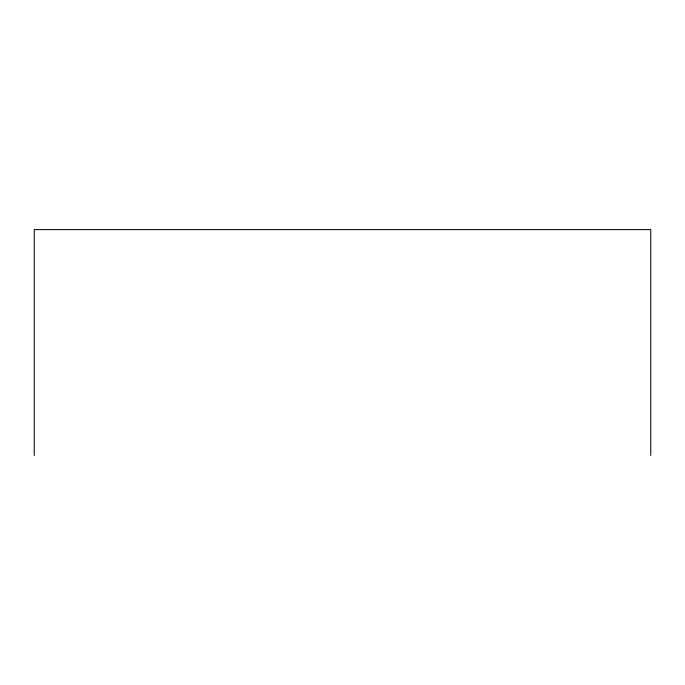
<?xml version="1.0" encoding="UTF-8"?>
<svg xmlns="http://www.w3.org/2000/svg" width="685" height="685" viewBox="0 0 685 685"><rect width="100%" height="100%" fill="white"/><g stroke="black" fill="none" stroke-linecap="round" stroke-linejoin="round"><path stroke-width="1.03" d="M650.75 455.397L650.75 229.603L34.25 229.603L34.25 455.397"/></g></svg>
